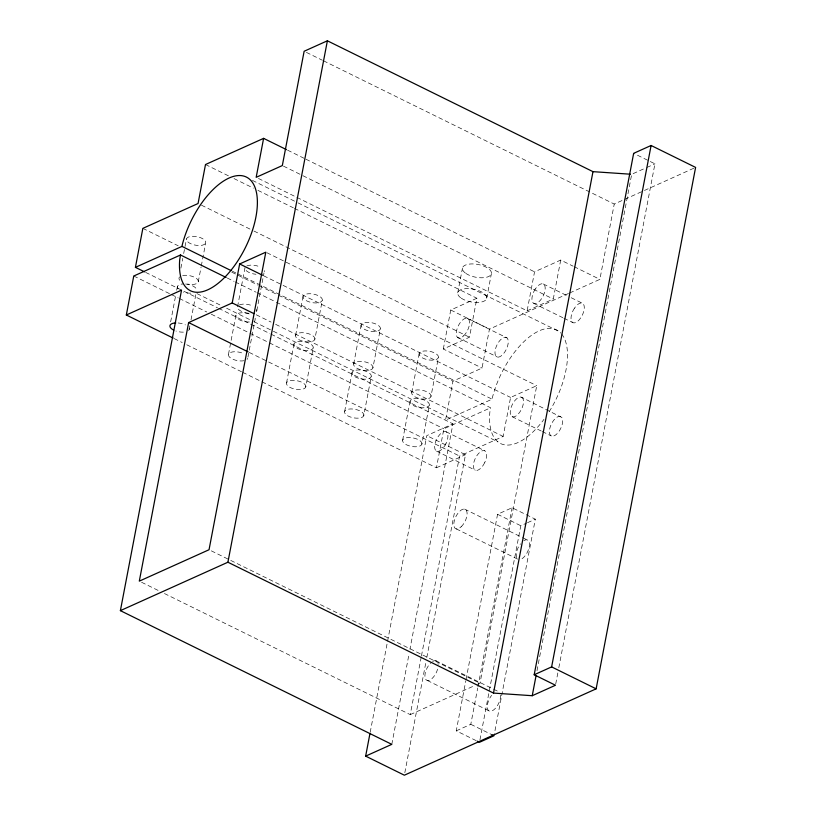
<?xml version="1.0" encoding="UTF-8"?>
<svg xmlns="http://www.w3.org/2000/svg" width="816" height="816" viewBox="0 0 816 816"><rect width="100%" height="100%" fill="white"/><g stroke="black" fill="none" stroke-linecap="round" stroke-linejoin="round"><path stroke-width="0.61" stroke-dasharray="4.08 3.06" d="M276.277 302.175L490.62 407.776L489.835 412.315A63.342 30.233 -63.8 0 0 543.986 419.332M568.497 293.495L489.457 329.093L482.021 368.067L452.962 381.154L445.526 420.138L492.099 399.187L492.323 397.871A63.342 30.233 -63.8 0 1 524.341 341.272A63.342 30.233 -63.8 0 1 560.837 333.071M170.646 321.871L175.756 295.076M176.684 290.2L177.388 286.549M180.897 268.138L182.753 258.397M183.682 253.521L186.476 238.904M189.169 329.521L189.863 325.859M191.026 319.77L196.37 291.751M198.257 281.877L201.042 267.26M201.277 266.036L205.693 242.893A9.823 4.325 10.8 0 0 192.29 236.283A9.823 4.325 10.8 0 0 190.271 243.515A9.823 4.325 10.8 0 0 205.693 242.893M228.47 354.358L235.906 315.384A9.823 4.325 10.8 0 1 251.328 314.762M237.558 306.714L244.994 267.74A9.823 4.325 10.8 0 0 255.969 274.278M247.931 357.133L255.133 319.372A9.823 4.325 10.8 0 0 255.102 318.22M256.785 310.702L263.986 272.942M286.528 382.969L293.964 343.985M295.616 335.325L303.052 296.341M305.755 386.957A9.823 4.325 10.8 0 0 292.342 380.348A9.823 4.325 10.8 0 0 290.333 387.58A9.823 4.325 10.8 0 0 305.755 386.957L313.191 347.973A9.823 4.325 10.8 0 0 299.778 341.363A9.823 4.325 10.8 0 0 297.769 348.595A9.823 4.325 10.8 0 0 313.191 347.973M314.843 339.313A9.823 4.325 10.8 0 0 301.43 332.704A9.823 4.325 10.8 0 0 299.421 339.935A9.823 4.325 10.8 0 0 314.843 339.313L322.279 300.329A9.823 4.325 10.8 0 0 308.866 293.729A9.823 4.325 10.8 0 0 306.857 300.951A9.823 4.325 10.8 0 0 322.279 300.329M344.668 411.356L352.104 372.382M353.675 363.926L361.111 324.941M363.742 415.772A9.823 4.325 10.8 0 0 350.87 408.938A9.823 4.325 10.8 0 0 348.004 415.976A9.823 4.325 10.8 0 0 363.742 415.772L371.178 376.788A9.823 4.325 10.8 0 0 358.306 369.954A9.823 4.325 10.8 0 0 355.439 377.002A9.823 4.325 10.8 0 0 371.178 376.788M372.902 367.914A9.823 4.325 10.8 0 0 359.489 361.304A9.823 4.325 10.8 0 0 357.479 368.536A9.823 4.325 10.8 0 0 372.902 367.914L380.338 328.93A9.823 4.325 10.8 0 0 366.925 322.33A9.823 4.325 10.8 0 0 364.915 329.552A9.823 4.325 10.8 0 0 380.338 328.93M402.645 440.171L410.081 401.197M411.733 392.527L419.179 353.552M421.872 444.159A9.823 4.325 10.8 0 0 408.459 437.56A9.823 4.325 10.8 0 0 406.45 444.781A9.823 4.325 10.8 0 0 421.872 444.159L429.308 405.185A9.823 4.325 10.8 0 0 415.895 398.575A9.823 4.325 10.8 0 0 413.885 405.807A9.823 4.325 10.8 0 0 429.308 405.185M430.96 396.515A9.823 4.325 10.8 0 0 417.547 389.915A9.823 4.325 10.8 0 0 415.538 397.137A9.823 4.325 10.8 0 0 430.96 396.515L438.396 357.541A9.823 4.325 10.8 0 0 424.983 350.931A9.823 4.325 10.8 0 0 422.974 358.163A9.823 4.325 10.8 0 0 438.396 357.541M370.189 732.34L426.788 435.622L452.941 423.851L409.948 649.199M443.312 349.003L450.748 310.019L476.901 298.248L469.465 337.222L443.312 349.003L482.021 368.067M457.735 292.862L462.448 268.178M261.997 381.837L436.438 467.782L443.873 428.798L490.62 407.776M391.802 744.355L409 654.208M486.703 298.228L491.416 273.533M164.455 593.538L410.244 714.622L421.209 657.166M421.444 655.921L459.571 456.052L503.156 436.427L510.592 397.443L536.744 385.672L479.981 683.227L476.493 684.787M404.828 772.701L425.85 662.521M426.809 657.512L465.497 454.696L426.788 435.622M258.458 178.469L527.116 310.825L534.551 271.84L560.704 260.069L573.016 266.128M476.167 740.653L456.256 730.84L465.814 680.768M466.048 679.524L497.566 514.284L512.101 507.746L535.327 519.18L494.251 734.492M456.256 730.84L470.791 724.302L477.717 688M477.952 686.746L512.101 507.746M527.116 310.825L553.268 299.044L560.704 260.069M479.961 739.786L520.792 525.728L526.381 523.209M569.66 292.975L599.872 279.368L614.244 204.051L643.304 190.964M536.999 670.711L631.696 174.287L645.65 168.004M555.716 683.992L557.869 672.741M558.817 667.743L654.942 163.822L633.655 153.337M646.813 167.484L654.942 163.822M644.467 190.444L695.609 167.413M436.438 467.782L465.497 454.696M527.503 522.709L535.327 519.18M410.244 714.622L475.33 685.318M306.408 52.387L322.371 60.251M323.513 60.812L614.244 204.051M574.138 266.679L599.872 279.368M287.62 150.185L304.766 158.63M305.908 159.202L534.551 271.84M543.334 283.999L566.783 295.555M571.251 297.758L582.42 303.256M283.468 166.127L301.767 175.134M302.909 175.705L553.268 299.044M533.786 303.379L562.826 317.689M563.948 318.24L572.883 322.636M252.43 180.407L296.891 202.317M298.034 202.878L559.123 331.51M205.499 164.526L229.439 176.327M234.008 178.571L253.388 188.129M257.948 190.373L293.301 207.794M294.443 208.355L476.901 298.248M450.748 310.019L489.457 329.093M467.048 318.209L506.96 337.875A10.802 5.151 -63.8 0 1 502.391 354.889A10.802 5.151 -63.8 0 1 495.526 348.789A10.802 5.151 -63.8 0 1 506.96 337.875M201.481 205.193L252.797 230.479M253.939 231.04L469.465 337.222M457.592 337.426L497.505 357.092M266.944 252.746L536.744 385.672M521.638 397.27L522.668 398.188A10.802 5.151 -63.8 0 1 520.098 411.672A10.802 5.151 -63.8 0 1 511.061 415.742L510.418 414.222A10.802 5.151 -63.8 0 1 513.631 402.268A10.802 5.151 -63.8 0 1 521.638 397.27L561.847 417.486A10.802 5.151 -63.8 0 1 559.276 430.97A10.802 5.151 -63.8 0 1 550.229 435.04L549.586 433.52A10.802 5.151 -63.8 0 1 552.799 421.566A10.802 5.151 -63.8 0 1 560.806 416.568M263.66 275.788L281.948 284.804M283.091 285.365L510.592 397.443M232.152 271.116L236.711 273.37M237.854 273.931L492.099 399.187M142.851 228.368L178.194 245.789M231.775 272.187L257.999 285.1M259.141 285.661L277.379 294.658M278.521 295.219L452.962 381.154M512.091 416.66L541.192 430.991M542.314 431.542L551.269 435.958M227.256 278.021L234.09 281.387M235.232 281.948L255.755 292.057M256.897 292.618L275.135 301.614M256.224 314.772L271.085 322.096M275.655 324.35L503.156 436.427M196.982 293.617L222.064 305.98M226.624 308.224L252.848 321.147M253.99 321.708L272.238 330.694M273.37 331.255L497.974 441.905M145.676 272.411L217.505 307.795M218.637 308.356L269.943 333.632M271.085 334.193L452.941 423.851M133.763 276.012L170.248 293.995M171.38 294.556L178.225 297.922M179.367 298.483L206.723 311.967M211.293 314.211L248.911 332.744M250.053 333.305L268.291 342.292M269.433 342.863L443.873 428.798M446.077 431.735L484.786 450.809M249.217 352.42L267.505 361.437M268.648 361.998L459.571 456.052M436.54 451.126L475.238 470.189M174.206 338.589L182.192 342.516M186.752 344.77L241.475 371.729M242.617 372.29L260.855 381.276M497.566 514.284L520.792 525.728M464.63 509.102L521.353 537.05M522.485 537.611L527.024 539.845M456.287 528.901L517.548 559.082M435.754 660.705L492.476 688.653M493.609 689.214L498.148 691.448A10.802 5.151 -63.8 0 0 496.679 691.478M211.334 550.861L229.622 559.878M230.765 560.439L479.981 683.227M427.329 680.483L489.722 711.215M470.791 724.302L491.803 734.655M141.586 582.267L159.885 591.284M523.882 540.631A10.802 5.151 -63.8 0 1 529.227 546.944A10.802 5.151 -63.8 0 1 520.159 559.582M516.65 557.777A10.802 5.151 -63.8 0 1 520.455 543.864M500.555 695.161A10.802 5.151 -63.8 0 1 495.159 708.574A10.802 5.151 -63.8 0 1 487.54 708.767A10.802 5.151 -63.8 0 1 491.589 695.385M247.697 358.346A9.823 4.325 10.8 0 1 247.064 359.366M244.055 360.713A9.823 4.325 10.8 0 1 231.02 358.275A9.823 4.325 10.8 0 1 230.877 352.328A9.823 4.325 10.8 0 1 243.892 353.736M189.139 328.369A9.823 4.325 10.8 0 1 188.537 330.531M183.355 332.132A9.823 4.325 10.8 0 1 175.95 331.041M178.194 322.973A9.823 4.325 10.8 0 1 185.375 324.901M246.871 265.914A9.823 4.325 10.8 0 1 260.416 267.118M264.19 270.575A9.823 4.325 10.8 0 1 264.221 271.728M561.632 333.979A63.342 30.233 -63.8 0 1 548.862 412.202M432.623 661.45A10.802 5.151 -63.8 0 1 438.151 664.418M437.59 669.151A10.802 5.151 -63.8 0 1 426.136 679.84A10.802 5.151 -63.8 0 1 430.889 662.786M182.672 275.522A9.823 4.325 10.8 0 1 197.972 280.123A9.823 4.325 10.8 0 1 187.486 284.05M179.744 280.235A9.823 4.325 10.8 0 1 179.663 276.869M256.754 309.56A9.823 4.325 10.8 0 1 256.153 311.722M248.533 313.262A9.823 4.325 10.8 0 1 237.589 307.867M239.435 304.898A9.823 4.325 10.8 0 1 252.98 306.092M190.791 293.158A9.823 4.325 10.8 0 1 183.386 292.057M178.092 288.905A9.823 4.325 10.8 0 1 183.202 283.927M185.63 283.999A9.823 4.325 10.8 0 1 196.605 290.537M249.319 321.983A9.823 4.325 10.8 0 1 235.906 315.384M445.934 443.7L444.536 446.128A10.802 5.151 -63.8 0 1 435.499 450.208A10.802 5.151 -63.8 0 1 438.07 436.723L439.681 434.622A10.802 5.151 -63.8 0 1 447.107 432.653A10.802 5.151 -63.8 0 1 445.934 443.7M535.327 288.986L533.929 291.414A10.802 5.151 -63.8 0 0 532.756 302.461A10.802 5.151 -63.8 0 0 540.182 300.502L541.793 298.391A10.802 5.151 -63.8 0 0 544.364 284.917A10.802 5.151 -63.8 0 0 535.327 288.986M484.643 462.774L483.245 465.202A10.802 5.151 -63.8 0 1 474.208 469.271A10.802 5.151 -63.8 0 1 476.779 455.797L478.39 453.686A10.802 5.151 -63.8 0 1 485.816 451.727A10.802 5.151 -63.8 0 1 484.643 462.774M574.413 308.244L573.026 310.672A10.802 5.151 -63.8 0 0 571.843 321.718A10.802 5.151 -63.8 0 0 579.278 319.76L580.89 317.648A10.802 5.151 -63.8 0 0 583.46 304.174A10.802 5.151 -63.8 0 0 574.413 308.244M465.956 273.482A14.729 6.477 10.8 0 0 490.651 275.104A14.729 6.477 10.8 0 0 474.178 263.976A14.729 6.477 10.8 0 0 465.956 273.482M463.692 335.815A10.802 5.151 -63.8 0 0 468.251 318.801A10.802 5.151 -63.8 0 0 456.817 329.725A10.802 5.151 -63.8 0 0 463.692 335.815M461.173 526.759A10.802 5.151 -63.8 0 0 465.824 509.714A10.802 5.151 -63.8 0 0 454.379 520.526A10.802 5.151 -63.8 0 0 461.173 526.759M461.254 298.177A14.729 6.477 10.8 0 0 485.938 299.788A14.729 6.477 10.8 0 0 469.465 288.67A14.729 6.477 10.8 0 0 461.254 298.177"/><path stroke-width="1.22" d="M226.114 277.46L180.509 254.99L179.724 259.529A63.342 30.233 -63.8 0 0 230.693 270.647A63.342 30.233 -63.8 0 0 246.789 177.276A63.342 30.233 -63.8 0 0 182.213 245.086L181.988 246.401L135.415 267.352L142.851 228.368L198.064 203.51L205.499 164.526L263.609 138.363L286.477 149.624M173.074 338.028L126.327 314.996L133.763 276.012L180.509 254.99M369.944 733.594L365.65 756.126L391.802 744.355L120.391 610.643L181.54 290.129L126.327 314.996M188.629 322.575L139.301 581.145L209.039 549.739L265.802 252.185L239.649 263.966L232.213 302.94L188.629 322.575L248.074 351.859M263.609 138.363L256.173 177.337L282.326 165.566L304.133 51.265L327.379 40.8L592.977 171.656L630.452 174.206M120.391 610.643L227.909 562.224L327.379 40.8M365.65 756.126L404.359 775.2L596.139 688.837L695.609 167.413L651.097 145.483L633.655 153.337L534.194 674.761L555.482 685.246L532.236 695.711L493.507 693.08L592.977 171.656M532.236 695.711L536.051 675.709M534.194 674.761L551.626 666.907L651.097 145.483M239.649 263.966L262.517 275.227M181.988 246.401L231.01 270.555M232.213 302.94L253.939 313.64M135.415 267.352L144.534 271.85M551.626 666.907L596.139 688.837M227.909 562.224L493.507 693.08M491.803 734.655L494.017 735.746L479.482 742.285L477.268 741.193M173.747 330.143A9.823 4.325 10.8 0 1 175.756 322.912"/></g></svg>
